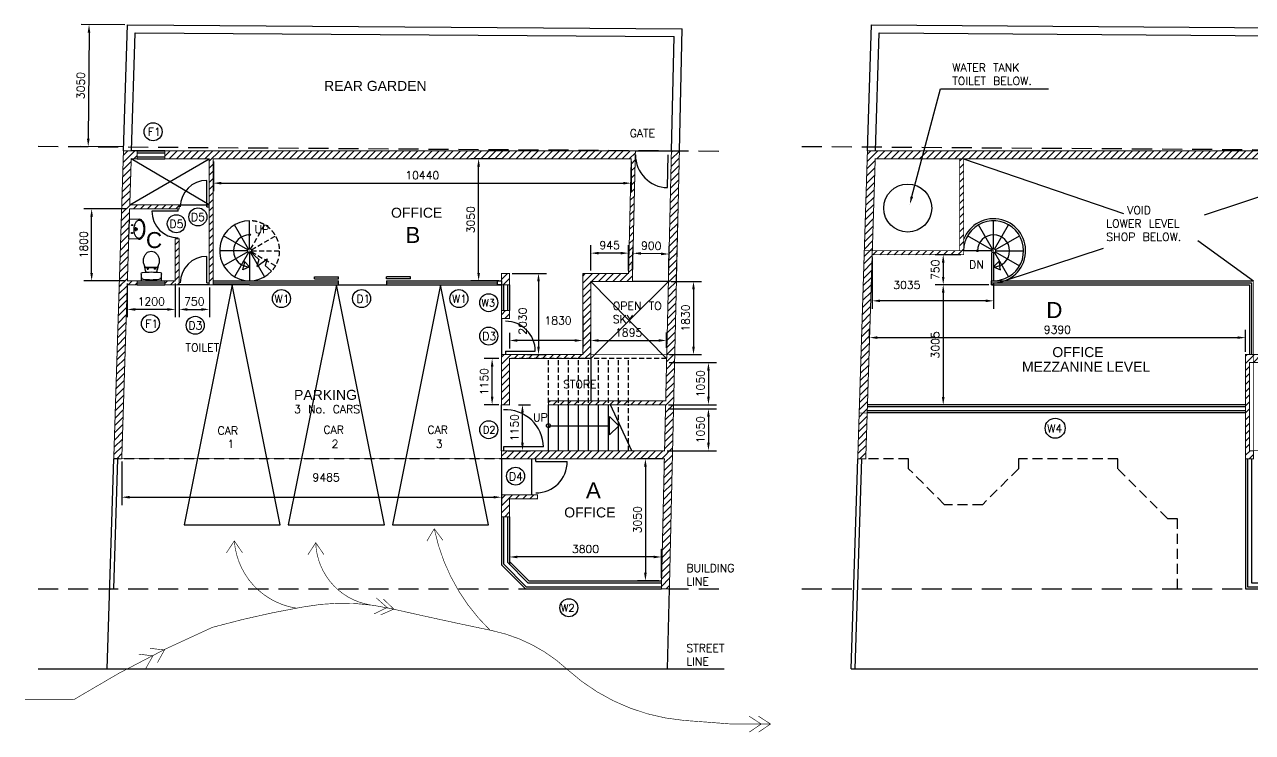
# Model space of a CAD drawing. Header units: inches. Extents: x 35686 to 107884, y -6679 to 46392.
# Drawn here: x 35686 to 66360, y -6679 to 11013 of the extents above; entities that cross this region are included whole.
import ezdxf

# ---------------------------------------------------------------- set-up
doc = ezdxf.new("R2010")
doc.units = ezdxf.units.IN
doc.header["$LTSCALE"] = 500
doc.header["$MEASUREMENT"] = 0
for name, pattern in [('DASHED', [0.75, 0.5, -0.25]), ('DASHED2', [0.375, 0.25, -0.125]), ('DASHEDX2', [1.5, 1, -0.5])]:
    doc.linetypes.add(name, pattern=pattern)
doc.layers.get('0').update_dxf_attribs({"linetype": 'CONTINUOUS'})
doc.layers.get('DEFPOINTS').update_dxf_attribs({"linetype": 'CONTINUOUS'})
for name, color, linetype in [('BUILDING', 6, 'CONTINUOUS'), ('DETAILS', 7, 'CONTINUOUS'), ('DIMENSIONS', 3, 'CONTINUOUS'), ('GF', 7, 'CONTINUOUS'), ('HATCH', 2, 'CONTINUOUS'), ('NOTES', 7, 'CONTINUOUS')]:
    doc.layers.add(name, color=color, linetype=linetype)
doc.styles.get("Standard").update_dxf_attribs({"font": 'txt.shx'})
doc.styles.add('STYLE1', font='ARIAL.TTF')
doc.dimstyles.get("Standard").update_dxf_attribs({"dimtxt": 0.18, "dimasz": 0.18, "dimexe": 0.18, "dimexo": 0.0625, "dimgap": 0.09, "dimtad": 0, "dimtih": 1, "dimtoh": 1, "dimdec": 4, "dimzin": 0, "dimdsep": 46, "dimtxsty": 'STANDARD', "dimcen": 0.09, "dimclrt": 256, "dimadec": 0, "dimazin": 0, "dimtfac": 1, "dimtdec": 4, "dimtofl": 0, "dimtmove": 0, "dimatfit": 3, "dimfxl": 1, "dimtolj": 1, "dimtzin": 0, "dimarcsym": 0})

# ---------------------------------------------------------------- blocks, each defined once
blk = doc.blocks.new('*D4')
at = {"layer": 'DEFPOINTS', "color": 0, "linetype": 'Continuous'}
for p in [(51724, 2563), (51700, 1513), (52770, 1513)]:
    blk.add_point(p, dxfattribs=at)
at = {"layer": 'DIMENSIONS', "linetype": 'Continuous', "lineweight": -2}
for p, q in [((51793, 2563), (52968, 2563)), ((52770, 2365), (52770, 1711)), ((51769, 1513), (52968, 1513))]:
    blk.add_line(p, q, dxfattribs=at)
at = {"layer": 'DIMENSIONS', "linetype": 'Continuous'}
for points in [[(52737, 2365), (52803, 2365), (52770, 2563)], [(52737, 1711), (52803, 1711), (52770, 1513)]]:
    blk.add_solid(points, dxfattribs=at)
at = {"layer": 'DIMENSIONS', "color": 7, "linetype": 'Continuous', "insert": (52572, 2038), "char_height": 198, "attachment_point": 5, "rotation": 90}
blk.add_mtext('\\A1;1050', dxfattribs=at)
blk = doc.blocks.new('*D5')
at = {"layer": 'DEFPOINTS', "color": 0, "linetype": 'Continuous'}
for p in [(51698, 1413), (51674, 363), (52770, 363)]:
    blk.add_point(p, dxfattribs=at)
at = {"layer": 'DIMENSIONS', "linetype": 'Continuous', "lineweight": -2}
for p, q in [((51766, 1413), (52968, 1413)), ((52770, 1215), (52770, 561)), ((51742, 363), (52968, 363))]:
    blk.add_line(p, q, dxfattribs=at)
at = {"layer": 'DIMENSIONS', "linetype": 'Continuous'}
for points in [[(52737, 1215), (52803, 1215), (52770, 1413)], [(52737, 561), (52803, 561), (52770, 363)]]:
    blk.add_solid(points, dxfattribs=at)
at = {"layer": 'DIMENSIONS', "color": 7, "linetype": 'Continuous', "insert": (52572, 888), "char_height": 198, "attachment_point": 5, "rotation": 90}
blk.add_mtext('\\A1;1050', dxfattribs=at)
blk = doc.blocks.new('*D19')
at = {"layer": 'DEFPOINTS', "color": 0, "linetype": 'Continuous'}
for p in [(47029, 7659), (47699, 7659), (47599, 4609)]:
    blk.add_point(p, dxfattribs=at)
at = {"layer": 'DIMENSIONS', "linetype": 'Continuous', "lineweight": -2}
for p, q in [((47631, 7659), (46831, 7659)), ((47029, 4807), (47029, 7461)), ((47531, 4609), (46831, 4609))]:
    blk.add_line(p, q, dxfattribs=at)
at = {"layer": 'DIMENSIONS', "linetype": 'Continuous'}
for points in [[(46996, 7461), (47062, 7461), (47029, 7659)], [(46996, 4807), (47062, 4807), (47029, 4609)]]:
    blk.add_solid(points, dxfattribs=at)
at = {"layer": 'DIMENSIONS', "color": 7, "linetype": 'Continuous', "insert": (46831, 6134), "char_height": 198, "attachment_point": 5, "rotation": 90}
blk.add_mtext('\\A1;3050', dxfattribs=at)
blk = doc.blocks.new('*D20')
at = {"layer": 'DEFPOINTS', "color": 0, "linetype": 'Continuous'}
for p in [(40402, 7659), (50840, 7659), (50840, 7048)]:
    blk.add_point(p, dxfattribs=at)
at = {"layer": 'DIMENSIONS', "linetype": 'Continuous', "lineweight": -2}
for p, q in [((40402, 7590), (40402, 6850)), ((50840, 7590), (50840, 6850)), ((40600, 7048), (50642, 7048))]:
    blk.add_line(p, q, dxfattribs=at)
at = {"layer": 'DIMENSIONS', "linetype": 'Continuous'}
for points in [[(40600, 7081), (40600, 7015), (40402, 7048)], [(50642, 7081), (50642, 7015), (50840, 7048)]]:
    blk.add_solid(points, dxfattribs=at)
at = {"layer": 'DIMENSIONS', "color": 7, "linetype": 'Continuous', "insert": (45621, 7246), "char_height": 198, "attachment_point": 5}
blk.add_mtext('\\A1;10440', dxfattribs=at)
blk = doc.blocks.new('*D21')
at = {"layer": 'DEFPOINTS', "color": 0, "linetype": 'Continuous'}
for p in [(51771, 4593), (51729, 2763), (52396, 2763)]:
    blk.add_point(p, dxfattribs=at)
at = {"layer": 'DIMENSIONS', "linetype": 'Continuous', "lineweight": -2}
for p, q in [((51839, 4593), (52594, 4593)), ((52396, 4395), (52396, 2961)), ((51797, 2763), (52594, 2763))]:
    blk.add_line(p, q, dxfattribs=at)
at = {"layer": 'DIMENSIONS', "linetype": 'Continuous'}
for points in [[(52364, 4395), (52430, 4395), (52396, 4593)], [(52364, 2961), (52430, 2961), (52396, 2763)]]:
    blk.add_solid(points, dxfattribs=at)
at = {"layer": 'DIMENSIONS', "color": 7, "linetype": 'Continuous', "insert": (52198, 3678), "char_height": 198, "attachment_point": 5, "rotation": 90}
blk.add_mtext('\\A1;1830', dxfattribs=at)
blk = doc.blocks.new('*D22')
at = {"layer": 'DEFPOINTS', "color": 0, "linetype": 'Continuous'}
for p in [(47799, 4793), (48162, 2763), (48525, 2763)]:
    blk.add_point(p, dxfattribs=at)
at = {"layer": 'DIMENSIONS', "linetype": 'Continuous', "lineweight": -2}
for p, q in [((47868, 4793), (48723, 4793)), ((48525, 4595), (48525, 2961)), ((48230, 2763), (48723, 2763))]:
    blk.add_line(p, q, dxfattribs=at)
at = {"layer": 'DIMENSIONS', "linetype": 'Continuous'}
for points in [[(48492, 4595), (48558, 4595), (48525, 4793)], [(48492, 2961), (48558, 2961), (48525, 2763)]]:
    blk.add_solid(points, dxfattribs=at)
at = {"layer": 'DIMENSIONS', "color": 7, "linetype": 'Continuous', "insert": (48129, 3600), "char_height": 198, "attachment_point": 5, "rotation": 90}
blk.add_mtext('\\A1;2030', dxfattribs=at)
blk = doc.blocks.new('*D23')
at = {"layer": 'DEFPOINTS', "color": 0, "linetype": 'Continuous'}
for p in [(38252, 4609), (39452, 4609), (38252, 3894)]:
    blk.add_point(p, dxfattribs=at)
at = {"layer": 'DIMENSIONS', "linetype": 'Continuous', "lineweight": -2}
for p, q in [((38252, 4540), (38252, 3696)), ((39452, 4540), (39452, 3696)), ((39254, 3894), (38450, 3894))]:
    blk.add_line(p, q, dxfattribs=at)
at = {"layer": 'DIMENSIONS', "linetype": 'Continuous'}
for points in [[(38450, 3926), (38450, 3860), (38252, 3894)], [(39254, 3926), (39254, 3860), (39452, 3894)]]:
    blk.add_solid(points, dxfattribs=at)
at = {"layer": 'DIMENSIONS', "color": 7, "linetype": 'Continuous', "insert": (38852, 4092), "char_height": 198, "attachment_point": 5}
blk.add_mtext('\\A1;1200', dxfattribs=at)
blk = doc.blocks.new('*D24')
at = {"layer": 'DEFPOINTS', "color": 0, "linetype": 'Continuous'}
for p in [(51669, 163), (51196, -2887), (51599, -2887)]:
    blk.add_point(p, dxfattribs=at)
at = {"layer": 'DIMENSIONS', "linetype": 'Continuous', "lineweight": -2}
for p, q in [((51600, 163), (50998, 163)), ((51196, -35), (51196, -2689)), ((51531, -2887), (50998, -2887))]:
    blk.add_line(p, q, dxfattribs=at)
at = {"layer": 'DIMENSIONS', "linetype": 'Continuous'}
for points in [[(51162, -35), (51228, -35), (51196, 163)], [(51162, -2689), (51228, -2689), (51196, -2887)]]:
    blk.add_solid(points, dxfattribs=at)
at = {"layer": 'DIMENSIONS', "color": 7, "linetype": 'Continuous', "insert": (50998, -1362), "char_height": 198, "attachment_point": 5, "rotation": 90}
blk.add_mtext('\\A1;3050', dxfattribs=at)
blk = doc.blocks.new('*D25')
at = {"layer": 'DEFPOINTS', "color": 0, "linetype": 'Continuous'}
for p in [(47799, -1813), (47799, -2293), (51599, -2887)]:
    blk.add_point(p, dxfattribs=at)
at = {"layer": 'DIMENSIONS', "linetype": 'Continuous', "lineweight": -2}
for p, q in [((47799, -1882), (47799, -2491)), ((51599, -2818), (51599, -2095)), ((51401, -2293), (47997, -2293))]:
    blk.add_line(p, q, dxfattribs=at)
at = {"layer": 'DIMENSIONS', "linetype": 'Continuous'}
for points in [[(47997, -2260), (47997, -2326), (47799, -2293)], [(51401, -2260), (51401, -2326), (51599, -2293)]]:
    blk.add_solid(points, dxfattribs=at)
at = {"layer": 'DIMENSIONS', "color": 7, "linetype": 'Continuous', "insert": (49699, -2095), "char_height": 198, "attachment_point": 5}
blk.add_mtext('\\A1;3800', dxfattribs=at)
blk = doc.blocks.new('*D28')
at = {"layer": 'DEFPOINTS', "color": 0, "linetype": 'Continuous'}
for p in [(56861, 5259), (59893, 4609), (56861, 4108)]:
    blk.add_point(p, dxfattribs=at)
at = {"layer": 'DIMENSIONS', "linetype": 'Continuous', "lineweight": -2}
for p, q in [((56861, 5190), (56861, 3910)), ((59893, 4540), (59893, 3910)), ((59695, 4108), (57059, 4108))]:
    blk.add_line(p, q, dxfattribs=at)
at = {"layer": 'DIMENSIONS', "linetype": 'Continuous'}
for points in [[(57059, 4141), (57059, 4075), (56861, 4108)], [(59695, 4141), (59695, 4075), (59893, 4108)]]:
    blk.add_solid(points, dxfattribs=at)
at = {"layer": 'DIMENSIONS', "color": 7, "linetype": 'Continuous', "insert": (57726, 4504), "char_height": 198, "attachment_point": 5}
blk.add_mtext('\\A1;3035', dxfattribs=at)
blk = doc.blocks.new('*D29')
at = {"layer": 'DEFPOINTS', "color": 0, "linetype": 'Continuous'}
for p in [(59143, 5259), (58635, 4509), (59843, 4509)]:
    blk.add_point(p, dxfattribs=at)
at = {"layer": 'DIMENSIONS', "linetype": 'Continuous', "lineweight": -2}
for p, q in [((59074, 5259), (58437, 5259)), ((58635, 5061), (58635, 4707)), ((59774, 4509), (58437, 4509))]:
    blk.add_line(p, q, dxfattribs=at)
at = {"layer": 'DIMENSIONS', "linetype": 'Continuous'}
for points in [[(58602, 5061), (58668, 5061), (58635, 5259)], [(58602, 4707), (58668, 4707), (58635, 4509)]]:
    blk.add_solid(points, dxfattribs=at)
at = {"layer": 'DIMENSIONS', "color": 7, "linetype": 'Continuous', "insert": (58437, 4884), "char_height": 198, "attachment_point": 5, "rotation": 90}
blk.add_mtext('\\A1;750', dxfattribs=at)
blk = doc.blocks.new('*D30')
at = {"layer": 'DEFPOINTS', "color": 0, "linetype": 'Continuous'}
for p in [(59843, 4509), (58635, 1506), (58635, 1506)]:
    blk.add_point(p, dxfattribs=at)
at = {"layer": 'DIMENSIONS', "linetype": 'Continuous', "lineweight": -2}
for p, q in [((59774, 4509), (58437, 4509)), ((58635, 4311), (58635, 1704)), ((58566, 1506), (58437, 1506))]:
    blk.add_line(p, q, dxfattribs=at)
at = {"layer": 'DIMENSIONS', "linetype": 'Continuous'}
for points in [[(58602, 4311), (58668, 4311), (58635, 4509)], [(58602, 1704), (58668, 1704), (58635, 1506)]]:
    blk.add_solid(points, dxfattribs=at)
at = {"layer": 'DIMENSIONS', "color": 7, "linetype": 'Continuous', "insert": (58437, 3007), "char_height": 198, "attachment_point": 5, "rotation": 90}
blk.add_mtext('\\A1;3005', dxfattribs=at)
blk = doc.blocks.new('*D31')
at = {"layer": 'DEFPOINTS', "color": 0, "linetype": 'Continuous'}
for p in [(56792, 3084), (66185, 3188), (66185, 2763)]:
    blk.add_point(p, dxfattribs=at)
at = {"layer": 'DIMENSIONS', "linetype": 'Continuous', "lineweight": -2}
for p, q in [((56792, 3153), (56792, 3386)), ((66185, 2832), (66185, 3386)), ((56990, 3188), (65987, 3188))]:
    blk.add_line(p, q, dxfattribs=at)
at = {"layer": 'DIMENSIONS', "linetype": 'Continuous'}
for points in [[(56990, 3222), (56990, 3156), (56792, 3188)], [(65987, 3222), (65987, 3156), (66185, 3188)]]:
    blk.add_solid(points, dxfattribs=at)
at = {"layer": 'DIMENSIONS', "color": 7, "linetype": 'Continuous', "insert": (61488, 3386), "char_height": 198, "attachment_point": 5}
blk.add_mtext('\\A1;9390', dxfattribs=at)
blk = doc.blocks.new('WB')
for p, q in [((0, -248), (0, 0)), ((0, 0), (500, 0)), ((500, 0), (500, -248)), ((197, -170), (301, -170)), ((250, -145), (250, -195))]:
    blk.add_line(p, q)
blk.add_lwpolyline([(0, -248, 0.152143), (16, -301, 0.106947), (73, -354, 0.074375), (150, -386, 0.061009), (250, -398, 0.061009), (350, -386, 0.074375), (427, -354, 0.106947), (484, -301, 0.152143), (500, -248, 0.152143)], format="xyb")
blk.add_lwpolyline([(27, -248, 0.157473), (42, -293, 0.106563), (93, -339, 0.072075), (161, -365, 0.058462), (250, -376, 0.058462), (339, -365, 0.072075), (407, -339, 0.106563), (458, -293, 0.157473), (473, -248, 0.157473), (458, -203, 0.106563), (407, -158, 0.072075), (339, -131, 0.058462), (250, -120, 0.058462), (161, -131, 0.072075), (93, -158, 0.106563), (42, -203, 0.157473)], format="xyb", close=True)
for centre, radius in [((150, -76), 14), ((250, -170), 33.6), ((250, -170), 25), ((350, -76), 14)]:
    blk.add_circle(centre, radius)
blk = doc.blocks.new('WC')
for p, q in [((-255, 0), (255, 0)), ((-255, -169), (-255, 0)), ((255, 0), (255, -169)), ((-226, -71), (-226, -76)), ((-112, -329), (-103, -291)), ((-103, -291), (-75, -291)), ((-66, -329), (-75, -291)), ((66, -329), (75, -291)), ((103, -291), (75, -291)), ((112, -329), (103, -291)), ((226, -71), (226, -76)), ((-142, -329), (141, -329)), ((142, -329), (-141, -329))]:
    blk.add_line(p, q)
for points in [[(-141, -329, 0.08543), (-180, -403, 0.081234), (-196, -498, 0.081234), (-180, -593, 0.089593), (-138, -669, 0.104664), (-72, -722, 0.118555), (1, -740, 0.118555), (74, -722, 0.104664), (140, -669, 0.089593), (182, -593, 0.081234), (197, -498, 0.081234)], [(197, -498, 0.081234), (182, -403, 0.08543), (142, -329, 0.104664)]]:
    blk.add_lwpolyline(points, format="xyb")
for centre, radius, start, end in [((-215, -169), 40, 180, 264.2204), ((-186, -71), 40, 97.1281, 180), ((0, 1955), 2175, 264.2204, 275.7796), ((0, -1562), 1543, 82.8719, 97.1281), ((1140, -633), 1336, 161.8261, 169.2435), ((-1140, -633), 1336, 10.7565, 18.1739), ((186, -71), 40, 0, 82.8719), ((215, -169), 40, 275.7796, 0)]:
    blk.add_arc(centre, radius, start, end)
blk = doc.blocks.new('*D60')
at = {"layer": 'DEFPOINTS', "color": 0, "linetype": 'Continuous'}
for p in [(39552, 4509), (40302, 4509), (40302, 3894)]:
    blk.add_point(p, dxfattribs=at)
at = {"layer": 'DIMENSIONS', "linetype": 'Continuous', "lineweight": -2}
for p, q in [((39552, 4440), (39552, 3696)), ((40302, 4440), (40302, 3696)), ((39750, 3894), (40104, 3894))]:
    blk.add_line(p, q, dxfattribs=at)
at = {"layer": 'DIMENSIONS', "linetype": 'Continuous'}
for points in [[(39750, 3926), (39750, 3860), (39552, 3894)], [(40104, 3926), (40104, 3860), (40302, 3894)]]:
    blk.add_solid(points, dxfattribs=at)
at = {"layer": 'DIMENSIONS', "color": 7, "linetype": 'Continuous', "insert": (39927, 4092), "char_height": 198, "attachment_point": 5}
blk.add_mtext('\\A1;750', dxfattribs=at)
blk = doc.blocks.new('*D61')
at = {"layer": 'DEFPOINTS', "color": 0, "linetype": 'Continuous'}
for p in [(50886, 5297), (50875, 4813), (51775, 4793)]:
    blk.add_point(p, dxfattribs=at)
at = {"layer": 'DIMENSIONS', "linetype": 'Continuous', "lineweight": -2}
for p, q in [((50877, 4882), (50891, 5495)), ((51588, 5281), (51084, 5293)), ((51777, 4862), (51791, 5475))]:
    blk.add_line(p, q, dxfattribs=at)
at = {"layer": 'DIMENSIONS', "linetype": 'Continuous'}
for points in [[(51085, 5326), (51084, 5260), (50886, 5297)], [(51589, 5314), (51587, 5248), (51786, 5277)]]:
    blk.add_solid(points, dxfattribs=at)
at = {"layer": 'DIMENSIONS', "color": 7, "linetype": 'Continuous', "insert": (51341, 5485), "char_height": 198, "attachment_point": 5, "rotation": 358.689}
blk.add_mtext('\\A1;900', dxfattribs=at)
blk = doc.blocks.new('*D62')
at = {"layer": 'DEFPOINTS', "color": 0, "linetype": 'Continuous'}
for p in [(49829, 5300), (49829, 4793), (50775, 4793)]:
    blk.add_point(p, dxfattribs=at)
at = {"layer": 'DIMENSIONS', "linetype": 'Continuous', "lineweight": -2}
for p, q in [((49829, 4862), (49829, 5498)), ((50577, 5300), (50027, 5300)), ((50775, 4862), (50775, 5498))]:
    blk.add_line(p, q, dxfattribs=at)
at = {"layer": 'DIMENSIONS', "linetype": 'Continuous'}
for points in [[(50027, 5333), (50027, 5267), (49829, 5300)], [(50577, 5333), (50577, 5267), (50775, 5300)]]:
    blk.add_solid(points, dxfattribs=at)
at = {"layer": 'DIMENSIONS', "color": 7, "linetype": 'Continuous', "insert": (50302, 5498), "char_height": 198, "attachment_point": 5}
blk.add_mtext('\\A1;945', dxfattribs=at)
blk = doc.blocks.new('*D63')
at = {"layer": 'DEFPOINTS', "color": 0, "linetype": 'Continuous'}
for p in [(47960, 1513), (48124, 1513), (47699, 363)]:
    blk.add_point(p, dxfattribs=at)
at = {"layer": 'DIMENSIONS', "linetype": 'Continuous', "lineweight": -2}
for p, q in [((48028, 1513), (48322, 1513)), ((48124, 561), (48124, 1315)), ((47768, 363), (48322, 363))]:
    blk.add_line(p, q, dxfattribs=at)
at = {"layer": 'DIMENSIONS', "linetype": 'Continuous'}
for points in [[(48091, 1315), (48157, 1315), (48124, 1513)], [(48091, 561), (48157, 561), (48124, 363)]]:
    blk.add_solid(points, dxfattribs=at)
at = {"layer": 'DIMENSIONS', "color": 7, "linetype": 'Continuous', "insert": (47926, 938), "char_height": 198, "attachment_point": 5, "rotation": 90}
blk.add_mtext('\\A1;1150', dxfattribs=at)
blk = doc.blocks.new('*D64')
at = {"layer": 'DEFPOINTS', "color": 0, "linetype": 'Continuous'}
for p in [(47366, 2663), (47599, 2663), (47599, 1513)]:
    blk.add_point(p, dxfattribs=at)
at = {"layer": 'DIMENSIONS', "linetype": 'Continuous', "lineweight": -2}
for p, q in [((47531, 2663), (47168, 2663)), ((47366, 1711), (47366, 2465)), ((47531, 1513), (47168, 1513))]:
    blk.add_line(p, q, dxfattribs=at)
at = {"layer": 'DIMENSIONS', "linetype": 'Continuous'}
for points in [[(47334, 2465), (47400, 2465), (47366, 2663)], [(47334, 1711), (47400, 1711), (47366, 1513)]]:
    blk.add_solid(points, dxfattribs=at)
at = {"layer": 'DIMENSIONS', "color": 7, "linetype": 'Continuous', "insert": (47168, 2088), "char_height": 198, "attachment_point": 5, "rotation": 90}
blk.add_mtext('\\A1;1150', dxfattribs=at)
blk = doc.blocks.new('*D65')
at = {"layer": 'DEFPOINTS', "color": 0, "linetype": 'Continuous'}
for p in [(49629, 3812), (47799, 3378), (47799, 3117)]:
    blk.add_point(p, dxfattribs=at)
at = {"layer": 'DIMENSIONS', "linetype": 'Continuous', "lineweight": -2}
for p, q in [((49629, 3743), (49629, 2919)), ((47799, 3309), (47799, 2919)), ((49431, 3117), (47997, 3117))]:
    blk.add_line(p, q, dxfattribs=at)
at = {"layer": 'DIMENSIONS', "linetype": 'Continuous'}
for points in [[(47997, 3150), (47997, 3084), (47799, 3117)], [(49431, 3150), (49431, 3084), (49629, 3117)]]:
    blk.add_solid(points, dxfattribs=at)
at = {"layer": 'DIMENSIONS', "color": 7, "linetype": 'Continuous', "insert": (49014, 3616), "char_height": 198, "attachment_point": 5}
blk.add_mtext('\\A1;1830', dxfattribs=at)
blk = doc.blocks.new('*D66')
at = {"layer": 'DEFPOINTS', "color": 0, "linetype": 'Continuous'}
for p in [(51724, 3117), (49829, 2863), (51724, 2863)]:
    blk.add_point(p, dxfattribs=at)
at = {"layer": 'DIMENSIONS', "linetype": 'Continuous', "lineweight": -2}
for p, q in [((49829, 2932), (49829, 3315)), ((50027, 3117), (51526, 3117)), ((51724, 2932), (51724, 3315))]:
    blk.add_line(p, q, dxfattribs=at)
at = {"layer": 'DIMENSIONS', "linetype": 'Continuous'}
for points in [[(50027, 3150), (50027, 3084), (49829, 3117)], [(51526, 3150), (51526, 3084), (51724, 3117)]]:
    blk.add_solid(points, dxfattribs=at)
at = {"layer": 'DIMENSIONS', "color": 7, "linetype": 'Continuous', "insert": (50777, 3315), "char_height": 198, "attachment_point": 5}
blk.add_mtext('\\A1;1895', dxfattribs=at)
blk = doc.blocks.new('*D67')
at = {"layer": 'DEFPOINTS', "color": 0, "linetype": 'Continuous'}
for p in [(38257, 11005), (37276, 7961), (38235, 7955)]:
    blk.add_point(p, dxfattribs=at)
at = {"layer": 'DIMENSIONS', "linetype": 'Continuous', "lineweight": -2}
for p, q in [((38188, 11005), (37099, 11013)), ((37296, 10813), (37278, 8159)), ((38167, 7955), (37078, 7963))]:
    blk.add_line(p, q, dxfattribs=at)
at = {"layer": 'DIMENSIONS', "linetype": 'Continuous'}
for points in [[(37263, 10814), (37329, 10813), (37297, 11011)], [(37245, 8160), (37311, 8159), (37276, 7961)]]:
    blk.add_solid(points, dxfattribs=at)
at = {"layer": 'DIMENSIONS', "color": 7, "linetype": 'Continuous', "insert": (37089, 9488), "char_height": 198, "attachment_point": 5, "rotation": 89.6023}
blk.add_mtext('\\A1;3050', dxfattribs=at)
blk = doc.blocks.new('*D70')
at = {"layer": 'DEFPOINTS', "color": 0, "linetype": 'Continuous'}
for p in [(38115, 163), (47599, 163), (47599, -800)]:
    blk.add_point(p, dxfattribs=at)
at = {"layer": 'DIMENSIONS', "linetype": 'Continuous', "lineweight": -2}
for p, q in [((38115, 94), (38115, -998)), ((47599, 94), (47599, -998)), ((38313, -800), (47401, -800))]:
    blk.add_line(p, q, dxfattribs=at)
at = {"layer": 'DIMENSIONS', "linetype": 'Continuous'}
for points in [[(38313, -767), (38313, -833), (38115, -800)], [(47401, -767), (47401, -833), (47599, -800)]]:
    blk.add_solid(points, dxfattribs=at)
at = {"layer": 'DIMENSIONS', "color": 7, "linetype": 'Continuous', "insert": (43220, -305), "char_height": 198, "attachment_point": 5}
blk.add_mtext('\\A1;9485', dxfattribs=at)
blk = doc.blocks.new('*D71')
at = {"layer": 'DEFPOINTS', "color": 0, "linetype": 'Continuous'}
for p in [(37362, 6409), (38312, 6409), (38252, 4609)]:
    blk.add_point(p, dxfattribs=at)
at = {"layer": 'DIMENSIONS', "linetype": 'Continuous', "lineweight": -2}
for p, q in [((38243, 6409), (37164, 6409)), ((37362, 4807), (37362, 6211)), ((38183, 4609), (37164, 4609))]:
    blk.add_line(p, q, dxfattribs=at)
at = {"layer": 'DIMENSIONS', "linetype": 'Continuous'}
for points in [[(37329, 6211), (37395, 6211), (37362, 6409)], [(37329, 4807), (37395, 4807), (37362, 4609)]]:
    blk.add_solid(points, dxfattribs=at)
at = {"layer": 'DIMENSIONS', "color": 7, "linetype": 'Continuous', "insert": (37164, 5509), "char_height": 198, "attachment_point": 5, "rotation": 90}
blk.add_mtext('\\A1;1800', dxfattribs=at)
blk = doc.blocks.new('ARROW')
at = {"layer": 'GF', "linetype": 'Continuous', "const_width": 15}
blk.add_lwpolyline([(-310, 196), (-8, -1), (-306, -204)], dxfattribs=at)

msp = doc.modelspace()

# ---------------------------------------------------------------- hatches: boundary and pattern name
at = {"layer": 'HATCH', "linetype": 'Continuous'}
h = msp.add_hatch(dxfattribs=at)
h.set_pattern_fill('ANSI31', color=256, scale=1000, style=0)
h.paths.add_polyline_path([(38251.8, 4509), (38501.7, 4509), (38501.7, 4609), (38254.9, 4609), (38311.7, 6409), (39551.7, 6409), (39551.7, 6509), (38314.8, 6509), (38351.1, 7659), (38501.7, 7659), (38501.7, 7859), (38157.3, 7859), (37914.6, 162.8), (38114.7, 162.8)])
h = msp.add_hatch(dxfattribs=at)
h.set_pattern_fill('ANSI31', color=256, scale=1000, style=0)
h.paths.add_polyline_path([(38251.8, 4509), (38501.7, 4509), (38501.7, 4609), (38254.9, 4609), (38311.7, 6409), (39551.7, 6409), (39551.7, 6509), (38314.8, 6509), (38351.1, 7659), (38501.7, 7659), (38501.7, 7859), (38157.3, 7859), (38054.8, 4609), (37914.6, 162.8), (38114.7, 162.8)])
h = msp.add_hatch(dxfattribs=at)
h.set_pattern_fill('ANSI31', color=256, scale=1000, style=0)
h.paths.add_polyline_path([(50840.4, 7659), (50774.8, 4792.8), (49629.3, 4792.8), (49629.3, 2762.8), (47599.3, 2762.8), (47599.3, 1512.8), (47799.3, 1512.8), (47799.3, 2662.8), (49829.3, 2662.8), (49829.3, 4592.8), (50870.3, 4592.8), (50945, 7859), (39189.7, 7859), (39189.7, 7659), (40301.7, 7659), (40301.7, 4509), (40401.7, 4509), (40401.7, 7659)])
h = msp.add_hatch(dxfattribs=at)
h.set_pattern_fill('ANSI31', color=256, scale=1000, style=0)
h.paths.add_polyline_path([(51970.6, 4592.8), (51959, 4592.8), (51770.5, 4592.8), (51728.6, 2762.8), (51928.7, 2762.8)])
h.paths.add_polyline_path([(52045.3, 7859), (51845.3, 7859), (51770.5, 4592.8), (51959, 4592.8)])
h.paths.add_polyline_path([(50312.1, 3813.9), (50312.1, 4147.2), (51778.7, 4147.2), (51778.7, 3813.9)], flags=9)
h = msp.add_hatch(dxfattribs=at)
h.set_pattern_fill('ANSI31', color=256, scale=1000, style=0)
h.paths.add_polyline_path([(59143.2, 7659), (59043.2, 7659), (59043.2, 5359), (59143.2, 5359)], flags=17)
h.paths.add_polyline_path([(59143.2, 5259), (59143.2, 5359), (56863.8, 5359), (56860.6, 5259)])
h.paths.add_polyline_path([(56663.7, 5359), (56863.8, 5359), (56936.3, 7659), (58101.9, 7659), (58155, 7859), (56742.5, 7859)])
h.paths.add_polyline_path([(69425.6, 7659), (69358.4, 4792.8), (68214.6, 4792.8), (68214.6, 2762.8), (66384.6, 2762.8), (66384.6, 2562.8), (68814.6, 2562.8), (68814.6, 2762.8), (68414.6, 2762.8), (68414.6, 4592.8), (69460.3, 4592.8), (69530.2, 7859), (58155, 7859), (58101.9, 7659)])
h.paths.add_polyline_path([(56535.9, 1305.8), (56736, 1305.8), (56863.8, 5359), (56663.7, 5359)])
h = msp.add_hatch(dxfattribs=at)
h.set_pattern_fill('ANSI31', color=256, scale=1000, style=0)
h.paths.add_polyline_path([(39551.7, 5659), (39451.7, 5659), (39451.7, 4609), (39189.7, 4609), (39189.7, 4509), (39551.7, 4509)])
h = msp.add_hatch(dxfattribs=at)
h.set_pattern_fill('ANSI31', color=256, scale=1000, style=0)
h.paths.add_polyline_path([(47799.3, 4792.8), (47599.3, 4792.8), (47599.3, 4509), (47799.3, 4509)])
h.paths.add_polyline_path([(47799.3, 3862.8), (47599.3, 3862.8), (47599.3, 3662.8), (47799.3, 3662.8)])
h = msp.add_hatch(dxfattribs=at)
h.set_pattern_fill('ANSI31', color=256, scale=1000, style=0)
h.paths.add_polyline_path([(38251.8, 4509), (38251.7, 4509), (38051.7, 4509), (37950.6, 1305.8), (38150.7, 1305.8)])
h = msp.add_hatch(dxfattribs=at)
h.set_pattern_fill('ANSI31', color=256, scale=1000, style=0)
h.paths.add_polyline_path([(47599.3, 362.8), (47599.3, 162.8), (51669.1, 162.8), (51594.7, -3087.2), (51794.8, -3087.2), (51928.7, 2762.8), (51728.6, 2762.8), (51702.3, 1612.8), (48773.7, 1612.8), (48773.7, 1512.8), (51700, 1512.8), (51673.7, 362.8)])
h = msp.add_hatch(dxfattribs=at)
h.set_pattern_fill('ANSI31', color=256, scale=1000, style=0)
h.paths.add_polyline_path([(66284.6, 362.8), (66284.6, 2562.8), (66384.6, 2562.8), (66384.6, 2762.8), (66184.6, 2762.8), (66184.6, 162.8), (66384.6, 162.8), (66384.6, 362.8)])
h = msp.add_hatch(dxfattribs=at)
h.set_pattern_fill('ANSI31', color=256, scale=1000, style=0)
h.paths.add_polyline_path([(56736, 1305.8), (56535.9, 1305.8), (56499.8, 162.8), (56699.9, 162.8)])
h = msp.add_hatch(dxfattribs=at)
h.set_pattern_fill('ANSI31', color=256, scale=1000, style=0)
h.paths.add_polyline_path([(47799.3, -837.2), (48499.3, -837.2), (48499.3, -737.2), (47599.3, -737.2), (47599.3, -1287.2), (47799.3, -1287.2)])

# ---------------------------------------------------------------- linework, layer by layer
at = {"layer": 'BUILDING', "linetype": 'DASHEDX2'}
for p, q in [((36025.9, 7970.2), (53161.8, 7851.2)), ((55101, 7966.8), (72040, 7849.2)), ((36025.9, -3087.2), (53161.8, -3087.2)), ((55101, -3087.2), (70180, -3087.2))]:
    msp.add_line(p, q, dxfattribs=at)
at = {"layer": 'BUILDING', "linetype": 'Continuous', "const_width": 15}
msp.add_lwpolyline([(38157.3, 7859), (52045.3, 7859), (51959, 4592.8), (49829.3, 4592.8), (49829.3, 2762.8), (51928.7, 2762.8), (51794.8, -3087.2), (48199.3, -3087.2), (47599.3, -2487.2), (47599.3, -1287.2), (47599.3, 162.8), (38114.7, 162.8), (37914.6, 162.8), (38054.8, 4609), (38157.3, 7859)], dxfattribs=at)
msp.add_lwpolyline([(56663.7, 5359), (59143.2, 5359), (59143.2, 5359), (59893.2, 5359), (59893.2, 4609), (66384.6, 4609), (66384.6, 362.8), (70459, 362.8), (70380, -3088.3), (66184.6, -3087.2), (66184.6, 1305.8), (56535.9, 1305.8)], close=True, dxfattribs=at)
at = {"layer": 'DETAILS', "linetype": 'Continuous'}
for p, q in [((38157.3, 7859), (38256.5, 11004.8)), ((38256.5, 11004.8), (52115.1, 10908.6)), ((38357.4, 7859), (38450.3, 10803.4)), ((38450.3, 10803.4), (51910.5, 10710)), ((52045.3, 7859), (52115.1, 10908.6)), ((56742.5, 7859), (56841.8, 11004.8)), ((56841.8, 11004.8), (70700.3, 10908.6)), ((56942.6, 7859), (57035.5, 10803.4)), ((57035.5, 10803.4), (70495.7, 10710)), ((51845.3, 7859), (51910.5, 10710)), ((39189.7, 7859), (38358, 7859)), ((38501.7, 7859), (39189.7, 7859)), ((38501.7, 7809), (39189.7, 7809)), ((38501.7, 7709), (39189.7, 7709)), ((50945, 7859), (51845.3, 7859)), ((51749.1, 6936.3), (51768, 7759)), ((38314.8, 6509), (40301.7, 7659)), ((40301.7, 6509), (38351.1, 7659)), ((38501.7, 7659), (39189.7, 7659)), ((59143.2, 7659), (63135.3, 6291.6)), ((69425.6, 7659), (65149.6, 6249.7)), ((40237.6, 6458.2), (40237.6, 7119.1)), ((39551.7, 6509), (40301.7, 6509)), ((40237.6, 6458.2), (40302.2, 6458.2)), ((39526.6, 6344.9), (38865.6, 6344.9)), ((39526.6, 6344.9), (39526.6, 6406)), ((41283, 5402.3), (40933, 6008.5)), ((41308, 5409), (41308, 6109)), ((59868.2, 5402.3), (59518.2, 6008.5)), ((59893.2, 5409), (59893.2, 6109)), ((59918.2, 5402.3), (60268.2, 6008.5)), ((41264.7, 5384), (40658.5, 5734)), ((59849.9, 5384), (59243.7, 5734)), ((59936.5, 5384), (60542.8, 5734)), ((64999.3, 5619.1), (66384.6, 4609)), ((40237.6, 4558.2), (40237.6, 5219.1)), ((41258, 5359), (40558, 5359)), ((41264.7, 5334), (40658.5, 4984)), ((41283, 5315.7), (40933, 4709.5)), ((41308, 5359), (41540, 5143.5)), ((41308, 5309), (41308, 4609)), ((41333, 5315.7), (41683, 4709.5)), ((59843.2, 5359), (59143.2, 5359)), ((59843.2, 5309), (59843.2, 4609)), ((59893.2, 5309), (59893.2, 4609)), ((59918.2, 5315.7), (60268.2, 4709.5)), ((59936.5, 5334), (60542.8, 4984)), ((59943.2, 5359), (60643.2, 5359)), ((62626.6, 5418.1), (60171.6, 4609)), ((41308, 4959), (41137.6, 4885.8)), ((41137.6, 4885.8), (41151.4, 4957.9)), ((41176.8, 5090.1), (41151.4, 4957.9)), ((41308, 4959), (41176.8, 5090.1)), ((41491.4, 4969.4), (41750.7, 5160)), ((41540, 5143.5), (41491.4, 4969.4)), ((41750.7, 5160), (41700.6, 4994.4)), ((41700.6, 4994.4), (41857.5, 4848.6)), ((59893.2, 4959), (60024.4, 5090.1)), ((59893.2, 4959), (60063.7, 4885.8)), ((60024.4, 5090.1), (60049.9, 4957.9)), ((60063.7, 4885.8), (60049.9, 4957.9)), ((38501.7, 4609), (39189.7, 4609)), ((40401.7, 4609), (43528.7, 4609)), ((42928.7, 4709), (43528.7, 4709)), ((42928.7, 4659), (42928.7, 4709)), ((42928.7, 4659), (43528.7, 4659)), ((43528.7, 4659), (43528.7, 4709)), ((43528.7, 4509), (43528.7, 4609)), ((45328.7, 4709), (44728.7, 4709)), ((44728.7, 4659), (44728.7, 4709)), ((45328.7, 4659), (44728.7, 4659)), ((44728.7, 4609), (44728.7, 4509)), ((44728.7, 4609), (47599.3, 4609)), ((45328.7, 4659), (45328.7, 4709)), ((59843.2, 4509), (59843.2, 4610.7)), ((59843.2, 4609), (66384.6, 4609)), ((38501.7, 4559), (39189.7, 4559)), ((38501.7, 4509), (39189.7, 4509)), ((40301.7, 4509), (39551.7, 4509)), ((40875.1, 4509), (39675.1, -1491)), ((40237.6, 4558.2), (40300.8, 4558.2)), ((40401.7, 4559), (43528.7, 4559)), ((41308, 4509), (40401.7, 4509)), ((42075.1, -1491), (40875.1, 4509)), ((41308, 4509), (43528.7, 4509)), ((43475.1, 4509), (42275.1, -1491)), ((44675.1, -1491), (43475.1, 4509)), ((43528.7, 4509), (44728.7, 4509)), ((44728.7, 4559), (47499.3, 4559)), ((44728.7, 4509), (47599.3, 4509)), ((46075.1, 4509), (44875.1, -1491)), ((47275.1, -1491), (46075.1, 4509)), ((47599.3, 4509), (47599.3, 3862.8)), ((47649.3, 4509), (47649.3, 3862.8)), ((47749.3, 4509), (47749.3, 3862.8)), ((47799.3, 4509), (47799.3, 3862.8)), ((49829.3, 4592.8), (51726.3, 2662.8)), ((51770.5, 4592.8), (49829.3, 2662.8)), ((51775.1, 4592.8), (50875.1, 4592.8)), ((51775.1, 4592.8), (50875.1, 4592.8)), ((51959, 4592.8), (52585, 4592.8)), ((59843.2, 4559), (66334.6, 4559)), ((59843.2, 4509), (66284.6, 4509)), ((59893.2, 4509), (59843.2, 4509)), ((66284.6, 4509), (66284.6, 2762.8)), ((66334.6, 4559), (66334.6, 2762.8)), ((47599.3, 3662.8), (47599.3, 2762.8)), ((47698.8, 2851.3), (48444.6, 2851.3)), ((47698.8, 2851.3), (47698.8, 2762.8)), ((49829.3, 2662.8), (49829.3, 1612.8)), ((47599.3, 362.8), (47599.3, 1512.8)), ((48773.7, 362.8), (48773.7, 1512.8)), ((49023.7, 362.8), (49023.7, 1512.8)), ((49273.7, 362.8), (49273.7, 1512.8)), ((49523.7, 362.8), (49523.7, 1512.8)), ((49773.7, 362.8), (49773.7, 1512.8)), ((50023.7, 362.8), (50023.7, 1512.8)), ((50273.7, 362.8), (50273.7, 1512.8)), ((50853.7, 362.8), (50323.1, 1512.8)), ((66184.6, 1305.8), (56742.3, 1305.8)), ((66184.6, 1355.8), (56743.9, 1355.8)), ((66184.6, 1455.8), (56747, 1455.8)), ((66184.6, 1505.8), (56748.6, 1505.8)), ((48773.7, 987.8), (50297.1, 987.8)), ((50297.1, 1219.4), (50528.7, 987.8)), ((50297.1, 756.2), (50297.1, 1219.4)), ((50297.1, 756.2), (50528.7, 987.8)), ((50523.7, 362.8), (50523.7, 1078)), ((48651, 456.7), (47653.6, 456.7)), ((47653.6, 456.7), (47653.6, 362.8)), ((37749, -5087.2), (37914.6, 162.8)), ((37912.2, -3087.2), (38014.6, 162.8)), ((47599.3, 162.8), (47599.3, -737.2)), ((48349.3, 162.8), (48349.3, -737.2)), ((48456.6, 94.3), (48456.6, 162.8)), ((48456.6, 94.3), (49244.1, 94.3)), ((56334.3, -5087.2), (56499.8, 162.8)), ((56434.2, -5090.4), (56599.9, 162.8)), ((66184.6, 162.8), (66184.6, -3087.2)), ((66234.6, 162.8), (66234.6, -3037.2)), ((66334.6, 162.8), (66334.6, -2937.2)), ((39675.1, -1491), (42075.1, -1491)), ((42275.1, -1491), (44675.1, -1491)), ((44875.1, -1491), (47275.1, -1491)), ((47599.3, -1287.2), (47599.3, -2487.2)), ((47649.3, -1287.2), (47649.3, -2466.5)), ((47749.3, -1287.2), (47749.3, -2425.1)), ((47799.3, -1287.2), (47799.3, -2404.4)), ((47749.3, -2425.1), (48261.5, -2937.2)), ((47799.3, -2404.4), (48282.2, -2887.2)), ((47599.3, -2487.2), (48199.3, -3087.2)), ((47649.3, -2466.5), (48220, -3037.2)), ((48220, -3037.2), (51595.9, -3037.2)), ((48261.5, -2937.2), (51599.3, -2937.2)), ((48282.2, -2887.2), (51599.3, -2887.2)), ((66234.6, -3037.2), (70181.1, -3037.2)), ((66334.6, -2937.2), (70184.6, -2937.2)), ((37812.1, -3087.2), (37912.2, -3087.2)), ((48199.3, -3087.2), (51594.7, -3087.2)), ((51749, -5087.2), (51794.8, -3088.3)), ((66184.6, -3087.2), (70180, -3087.2)), ((36025.9, -5087.2), (53161.8, -5087.2)), ((56334.3, -5087.2), (70334.3, -5087.2))]:
    msp.add_line(p, q, dxfattribs=at)
at = {"layer": 'DETAILS', "color": 1, "linetype": 'DASHED2'}
for p, q in [((41333, 5402.3), (41683, 6008.5)), ((41351.3, 5384), (41957.5, 5734)), ((41351.3, 5334), (41957.5, 4984)), ((41358, 5359), (42058, 5359)), ((48773.7, 1562.8), (48773.7, 2662.8)), ((49023.7, 1562.8), (49023.7, 2662.8)), ((49273.7, 1562.8), (49273.7, 2662.8)), ((49523.7, 1562.8), (49523.7, 2662.8)), ((49773.7, 1562.8), (49773.7, 2662.8)), ((50023.7, 1562.8), (50023.7, 2662.8)), ((50273.7, 1562.8), (50273.7, 2662.8)), ((50523.7, 1562.8), (50523.7, 2662.8)), ((50773.7, 1562.8), (50773.7, 2662.8)), ((50773.7, 362.8), (50773.7, 1537.8)), ((50523.7, 1137.8), (50523.7, 1512.8))]:
    msp.add_line(p, q, dxfattribs=at)
at = {"layer": 'DETAILS', "linetype": 'DASHED2'}
msp.add_line((51726.3, 2662.8), (47799.3, 2662.8), dxfattribs=at)
at = {"layer": 'DETAILS', "color": 1, "linetype": 'DASHED'}
for p, q in [((57769.4, 162.8), (56699.9, 162.8)), ((57769.4, -87.2), (57769.4, 162.8)), ((60515, 162.8), (60515, -87.2)), ((62993.1, 162.8), (60515, 162.8)), ((62993.1, -87.2), (62993.1, 162.8)), ((58669.4, -987.2), (57769.4, -87.2)), ((60515, -87.2), (59615, -987.2)), ((64243.1, -1337.2), (62993.1, -87.2)), ((59615, -987.2), (58669.4, -987.2)), ((64484.6, -1337.2), (64243.1, -1337.2)), ((64484.6, -3087.2), (64484.6, -1337.2))]:
    msp.add_line(p, q, dxfattribs=at)
at = {"layer": 'DETAILS', "linetype": 'Continuous'}
for points, const_width in [([(38501.7, 4509), (38501.7, 4609), (38254.9, 4609), (38311.7, 6409), (39551.7, 6409), (39551.7, 6509), (38314.8, 6509), (38351.1, 7659), (38501.7, 7659), (38501.7, 7859), (38157.3, 7859), (37914.6, 162.8), (38114.7, 162.8)], 25), ([(49629.3, 4792.8), (49629.3, 2762.8), (47599.3, 2762.8), (47599.3, 1512.8), (47799.3, 1512.8), (47799.3, 2662.8), (49829.3, 2662.8), (49829.3, 4592.8), (50870.3, 4592.8), (50945, 7859), (39189.7, 7859), (39189.7, 7659), (40301.7, 7659), (40301.7, 4509), (40401.7, 4509)], 25), ([(40401.7, 4509), (40401.7, 7659), (50840.4, 7659), (50774.8, 4792.8), (49629.3, 4792.8)], 25), ([(59143.2, 7659), (59143.2, 5259), (56860.6, 5259)], 15), ([(56863.8, 5359), (59043.2, 5359), (59043.2, 7659)], 15), ([(38114.7, 162.8), (38251.8, 4509), (38501.7, 4509)], 25)]:
    msp.add_lwpolyline(points, dxfattribs=dict(at, const_width=const_width))
at = {"layer": 'DETAILS', "linetype": 'Continuous', "const_width": 25}
for points in [[(51594.7, -3087.2), (51669.1, 162.8), (47599.3, 162.8), (47599.3, 362.8), (51673.7, 362.8), (51700, 1512.8), (48773.7, 1512.8), (48773.7, 1612.8), (51702.3, 1612.8), (51845.3, 7860.4), (52045.3, 7859), (51794.8, -3087.2)], [(39551.7, 4509), (39551.7, 5659), (39451.7, 5659), (39451.7, 4609), (39189.7, 4609), (39189.7, 4509), (39551.7, 4509)], [(47599.3, 4792.8), (47599.3, 4509), (47799.3, 4509), (47799.3, 4792.8)], [(47599.3, 3662.8), (47799.3, 3662.8), (47799.3, 3862.8), (47599.3, 3862.8)], [(47799.3, -837.2), (47799.3, -1287.2), (47599.3, -1287.2), (47599.3, -737.2), (48499.3, -737.2), (48499.3, -837.2)]]:
    msp.add_lwpolyline(points, close=True, dxfattribs=at)
at = {"layer": 'DETAILS', "linetype": 'Continuous'}
msp.add_lwpolyline([(69530.2, 7859, 25, 25, 0), (56742.5, 7859, 25, 25, 0), (56499.8, 162.8, 25, 25, 0), (56699.9, 162.8, 25, 25, 0), (56936.3, 7659, 25, 25, 0), (69425.6, 7659, 25, 25, 0), (69358.4, 4792.8, 25, 25, 0), (68214.6, 4792.8, 25, 25, 0), (68214.6, 2762.8, 25, 25, 0), (66184.6, 2762.8, 25, 25, 0), (66184.6, 162.8, 25, 25, 0), (66384.6, 162.8, 25, 25, 0), (66384.6, 362.8, 25, 25, 0), (66284.6, 362.8, 25, 25, 0), (66284.6, 2562.8, 25, 25, 0), (68814.6, 2562.8, 25, 25, 0), (68814.6, 2762.8, 25, 25, 0), (68414.6, 2762.8, 25, 25, 0), (68414.6, 4592.8, 25, 25, 0), (69460.3, 4592.8, 25, 25, 0), (69530.4, 7866.6, 0, 0, 0)], format="xyseb", dxfattribs=at)
msp.add_lwpolyline([(47499.3, 4609), (47599.3, 4609), (47599.3, 4509), (47499.3, 4509)], close=True, dxfattribs=at)
for centre, radius in [((57748.5, 6426.9), 600), ((41308, 5759), 21), ((41308, 5359), 50), ((59493.2, 5359), 21), ((59893.2, 5359), 50), ((48773.7, 987.8), 50)]:
    msp.add_circle(centre, radius, dxfattribs=at)
for centre, radius, start, end in [((51768, 7759), 822.9, 180, 268.68899), ((40237.6, 6458.2), 661, 90, 180), ((39526.6, 6344.9), 661, 180, 270), ((59893.2, 5359), 800, 266.41668, 159.63587), ((41308, 5359), 750, 90, 317.11428), ((59893.2, 5359), 750, 266.17745, 180), ((41308, 5359), 400, 90, 270), ((59893.2, 5359), 400, 270, 180), ((40237.6, 4558.2), 661, 90, 180), ((47698.8, 2851.3), 745.9, 0, 90), ((47697.3, 431.7), 954, 1.50158, 92.62811), ((48456.6, 94.3), 787.5, 270, 0)]:
    msp.add_arc(centre, radius, start, end, dxfattribs=at)
at = {"layer": 'DETAILS', "color": 1, "linetype": 'DASHED2'}
msp.add_arc((41308, 5359), 750, 320.81654, 84.88379, dxfattribs=at)
at = {"layer": 'DIMENSIONS', "linetype": 'Continuous'}
msp.add_lwpolyline([(57851.3, 6713.5), (58564.3, 9403.4), (61261.3, 9403.4)], dxfattribs=at)
msp.add_solid([(57883.2, 6705), (57800.6, 6522.1), (57819.4, 6721.9)], dxfattribs=at)
at = {"layer": 'GF', "color": 1, "linetype": 'DASHED'}
msp.add_line((47799.3, 162.8), (37914.6, 162.8), dxfattribs=at)
at = {"layer": 'GF', "linetype": 'Continuous', "const_width": 15}
msp.add_lwpolyline([(46135.7, -1876.4), (45921, -1586.8), (45736.2, -1896.4)], dxfattribs=at)
for points in [[(47314.2, -4122.5, -0.1504469), (45923.3, -1601, 117.1097776)], [(42475.4, -3572.7, -0.3510539), (40925, -1882.2, -3.9567328)], [(44326.1, -3492.2, -0.3615778), (42960.2, -1927.8, -5.0993407)], [(35693.6, -5859.4), (36914.8, -5859.4, -0.036243), (40378.2, -4052.2, -0.0253042), (42654, -3541.3, -0.1028938), (44831.7, -3582, 0.0047615), (47355.3, -4131, -0.1365507), (49248, -5107.1, 0.1644694), (52158.9, -6378.4, -0.0014488), (53359.1, -6469.5), (54315.6, -6469.5)]]:
    msp.add_lwpolyline(points, format="xyb", dxfattribs=at)
at = {"layer": 'GF', "linetype": 'Continuous'}
for centre, radius in [((38896.2, 8334.2), 225), ((39477.4, 6033.6), 225), ((40015.5, 6205.6), 225), ((42103.4, 4163.1), 225), ((44105.3, 4163.1), 225), ((46537.6, 4163.1), 225), ((47280.9, 4062), 225), ((38831.6, 3539.5), 225), ((39950.9, 3496.5), 225), ((47280.9, 3227.5), 225), ((47280.9, 887.3), 225), ((61431.6, 924.4), 249.8), ((47952.9, -273.7), 225), ((49282.7, -3563.4), 225)]:
    msp.add_circle(centre, radius, dxfattribs=at)

# ---------------------------------------------------------------- block references
at = {"layer": 'DETAILS', "linetype": 'Continuous', "rotation": 88.19363816110153}
msp.add_blockref('WB', (38287.9, 5654.5), dxfattribs=at)
at = {"layer": 'DETAILS', "linetype": 'Continuous', "xscale": -1, "rotation": 180}
msp.add_blockref('WC', (38851.7, 4609), dxfattribs=at)
at = {"layer": 'GF', "linetype": 'Continuous'}
for p, rotation in [((40925, -1882.2), 90), ((42960.2, -1927.8), 90), ((44752.1, -3557.5), 351.5521506707459), ((44918.9, -3596.7), 349.3892848388116), ((38899.2, -4760.4), 26.14671829111746), ((39187.8, -4612.7), 26.70525415546444)]:
    msp.add_blockref('ARROW', p, dxfattribs=dict(at, rotation=rotation))
for p in [(54094.7, -6467.5), (54328.6, -6467.5)]:
    msp.add_blockref('ARROW', p, dxfattribs=at)

# ---------------------------------------------------------------- texts
at = {"layer": 'DETAILS', "linetype": 'Continuous'}
msp.add_text('DN', height=200, dxfattribs=at).set_placement((59282.5, 4913.5))
at = {"layer": 'GF', "linetype": 'Continuous'}
for s, height, p in [('F1 ', 200, (38764.7, 8231)), ('D5', 200, (39843, 6102.4)), ('D5', 200, (39304.9, 5930.4)), ('W1', 200, (41929.6, 4054.2)), ('D1', 200, (43973.7, 4059.8)), ('W1', 200, (46363.7, 4054.2)), ('W3', 180, (47098.9, 3967.1)), ('F1 ', 200, (38700.1, 3436.3)), ('D3', 200, (39778.4, 3393.3)), ('D3', 200, (47119.5, 3124.3)), ('D2', 180, (47135.7, 794.4)), ('W4', 200, (61233.7, 815.3)), ('D4', 200, (47785.6, -381.4)), ('W2', 180, (49086.4, -3656.3))]:
    msp.add_text(s, height=height, dxfattribs=at).set_placement(p)
at = {"layer": 'GF', "color": 7, "linetype": 'Continuous', "style": 'STYLE1'}
for s, p in [('C', (38719, 5426.8)), ('B', (45200.1, 5553.7)), ('D ', (61209, 3677.9))]:
    msp.add_text(s, height=400, dxfattribs=at).set_placement(p)
at = {"layer": 'GF', "color": 7, "linetype": 'Continuous'}
msp.add_text('TOILET', height=200, dxfattribs=at).set_placement((39706.9, 2839.7))
at = {"layer": 'NOTES', "color": 7, "linetype": 'Continuous', "style": 'STYLE1'}
for s, p in [('REAR GARDEN', (43168, 9354.6)), ('OFFICE', (44840.9, 6185.4)), ('OFFICE', (61361, 2701.3)), ('MEZZANINE LEVEL', (60603.3, 2336))]:
    msp.add_text(s, height=250, dxfattribs=at).set_placement(p)
at = {"layer": 'NOTES', "linetype": 'Continuous'}
for s, p in [('GATE', (50802.7, 8196.2)), ('VOID', (63231.2, 6273.1)), ('LOWER LEVEL', (62707.7, 5939.7)), ('UP', (41431.6, 5798.1)), ('SHOP BELOW.', (62707.7, 5606.4)), ('OPEN TO', (50378.7, 3880.6)), ('SKY', (50378.7, 3547.2)), ('STORE.', (49137.8, 1921.7)), ('3 No. CARS', (42418.1, 1300)), ('UP', (48389, 1094.5)), ('CAR', (40507, 765)), ('CAR', (43150, 786.5)), ('CAR', (45750, 786.5)), ('1', (40756, 431.7)), ('2', (43356, 431.7)), ('3', (45956, 431.7)), ('BUILDING', (52218.5, -2670)), ('LINE', (52218.5, -3003.3)), ('STREET', (52218.5, -4670)), ('LINE', (52218.5, -5003.3))]:
    msp.add_text(s, height=200, dxfattribs=at).set_placement(p)
at = {"layer": 'NOTES', "linetype": 'Continuous', "style": 'STYLE1'}
for s, height, p in [('PARKING', 250, (42418.1, 1633.4)), ('A', 400, (49709.4, -827.2)), ('OFFICE', 250, (49167.3, -1305.3))]:
    msp.add_text(s, height=height, dxfattribs=at).set_placement(p)
at = {"layer": 'NOTES', "linetype": 'Continuous', "insert": (58861.3, 9502.4), "char_height": 200, "attachment_point": 7}
msp.add_mtext('\\A1;WATER TANK\\PTOILET BELOW.', dxfattribs=at)

# ---------------------------------------------------------------- dimensions: what is measured, and where the dimension line sits
at = {"layer": 'DIMENSIONS', "linetype": 'Continuous'}
for p1, p2, distance, picture, middle in [((38256.5, 11004.8), (38235.4, 7954.8), -959.1, '*D67', (37088.8, 9487.8)), ((51775.1, 4792.8), (50875.3, 4813.4), -484, '*D61', (51340.8, 5484.9))]:
    dim = msp.add_aligned_dim(p1=p1, p2=p2, distance=distance, dimstyle='STANDARD', override={"dimscale": 1100, "dimtad": 1, "dimtih": 0, "dimtoh": 0, "dimdec": 0, "dimrnd": 5, "dimclrd": 256, "dimclre": 256, "dimclrt": 7, "dimtdec": 0, "dimtmove": 1}, dxfattribs=at)
    dim.commit()
    dim.dimension.update_dxf_attribs({"geometry": picture, "text_midpoint": middle})
for base, p1, p2, picture, middle in [((50840.4, 7048), (40401.7, 7659), (50840.4, 7659), '*D20', (45621, 7246)), ((49829.3234, 5300), (50774.8219, 4792.7702), (49829.3234, 4792.7702), '*D62', (50302.0726, 5498)), ((38251.7, 3893.5), (39451.7, 4609), (38251.7, 4609), '*D23', (38851.7, 4091.5)), ((40301.7, 3893.5), (39551.7, 4509), (40301.7, 4509), '*D60', (39926.7, 4091.5)), ((51724, 3117), (49829.3, 2862.8), (51724, 2862.8), '*D66', (50776.7, 3315)), ((66184.5507, 3188.5), (56792.0537, 3083.9929), (66184.5507, 2762.7702), '*D31', (61488.3022, 3386.5)), ((47799.3, -2293), (51599.3, -2887.2), (47799.3, -1813.2), '*D25', (49699.3, -2095))]:
    dim = msp.add_linear_dim(base=base, p1=p1, p2=p2, dimstyle='STANDARD', override={"dimscale": 1100, "dimtad": 1, "dimtih": 0, "dimtoh": 0, "dimdec": 0, "dimrnd": 5, "dimclrd": 256, "dimclre": 256, "dimclrt": 7, "dimtdec": 0, "dimtmove": 1}, dxfattribs=at)
    dim.commit()
    dim.dimension.update_dxf_attribs({"geometry": picture, "text_midpoint": middle})
for base, p1, p2, picture, middle in [((47029, 7659), (47599.3, 4609), (47699.3, 7659), '*D19', (46831, 6134)), ((37361.8, 6409), (38251.7, 4609), (38311.7, 6409), '*D71', (37163.8, 5509)), ((58635, 4509), (59143.2, 5259), (59843.2, 4509), '*D29', (58437, 4884)), ((52396.5, 2762.8), (51770.5, 4592.8), (51728.6, 2762.8), '*D21', (52198.5, 3677.8)), ((58635, 1505.8), (59843.2, 4509), (58635, 1505.8), '*D30', (58437, 3007.4)), ((47366.5, 2662.8), (47599.3, 1512.8), (47599.3, 2662.8), '*D64', (47168.5, 2087.8)), ((52770, 1512.8), (51724, 2562.8), (51700, 1512.8), '*D4', (52572, 2037.8)), ((48124, 1512.8), (47699.3, 362.8), (47959.5, 1512.8), '*D63', (47926, 937.8)), ((52770, 362.8), (51697.7, 1412.8), (51673.7, 362.8), '*D5', (52572, 887.8)), ((51195.5, -2887.2), (51669.1, 162.8), (51599.3, -2887.2), '*D24', (50997.5, -1362.2))]:
    dim = msp.add_linear_dim(base=base, p1=p1, p2=p2, angle=90, dimstyle='STANDARD', override={"dimscale": 1100, "dimtad": 1, "dimtih": 0, "dimtoh": 0, "dimdec": 0, "dimrnd": 5, "dimclrd": 256, "dimclre": 256, "dimclrt": 7, "dimtdec": 0, "dimtmove": 1}, dxfattribs=at)
    dim.commit()
    dim.dimension.update_dxf_attribs({"geometry": picture, "text_midpoint": middle})
for base, p1, p2, picture, middle in [((56860.6, 4108.4), (59893.2, 4609), (56860.6, 5259), '*D28', (57726.3, 4306.4)), ((47799.3, 3117), (49629.3, 3812), (47799.3, 3377.5), '*D65', (49014, 3418.5)), ((47599.3, -800.5), (38114.7, 162.8), (47599.3, 162.8), '*D70', (43220, -503.5))]:
    dim = msp.add_linear_dim(base=base, p1=p1, p2=p2, dimstyle='STANDARD', override={"dimscale": 1100, "dimtad": 1, "dimtih": 0, "dimtoh": 0, "dimdec": 0, "dimrnd": 5, "dimclrd": 256, "dimclre": 256, "dimclrt": 7, "dimtdec": 0, "dimtmove": 1}, dxfattribs=at)
    dim.commit()
    dim.dimension.update_dxf_attribs({"geometry": picture, "text_midpoint": middle, "dimtype": 160})
dim = msp.add_linear_dim(base=(48524.5, 2762.8), p1=(47799.3, 4792.8), p2=(48161.5, 2762.8), angle=90, dimstyle='STANDARD', override={"dimscale": 1100, "dimtad": 1, "dimtih": 0, "dimtoh": 0, "dimdec": 0, "dimrnd": 5, "dimclrd": 256, "dimclre": 256, "dimclrt": 7, "dimtdec": 0, "dimtmove": 1}, dxfattribs=at)
dim.commit()
dim.dimension.update_dxf_attribs({"geometry": '*D22', "text_midpoint": (48326.5, 3599.5), "dimtype": 160})

doc.saveas('drawing.dxf')
